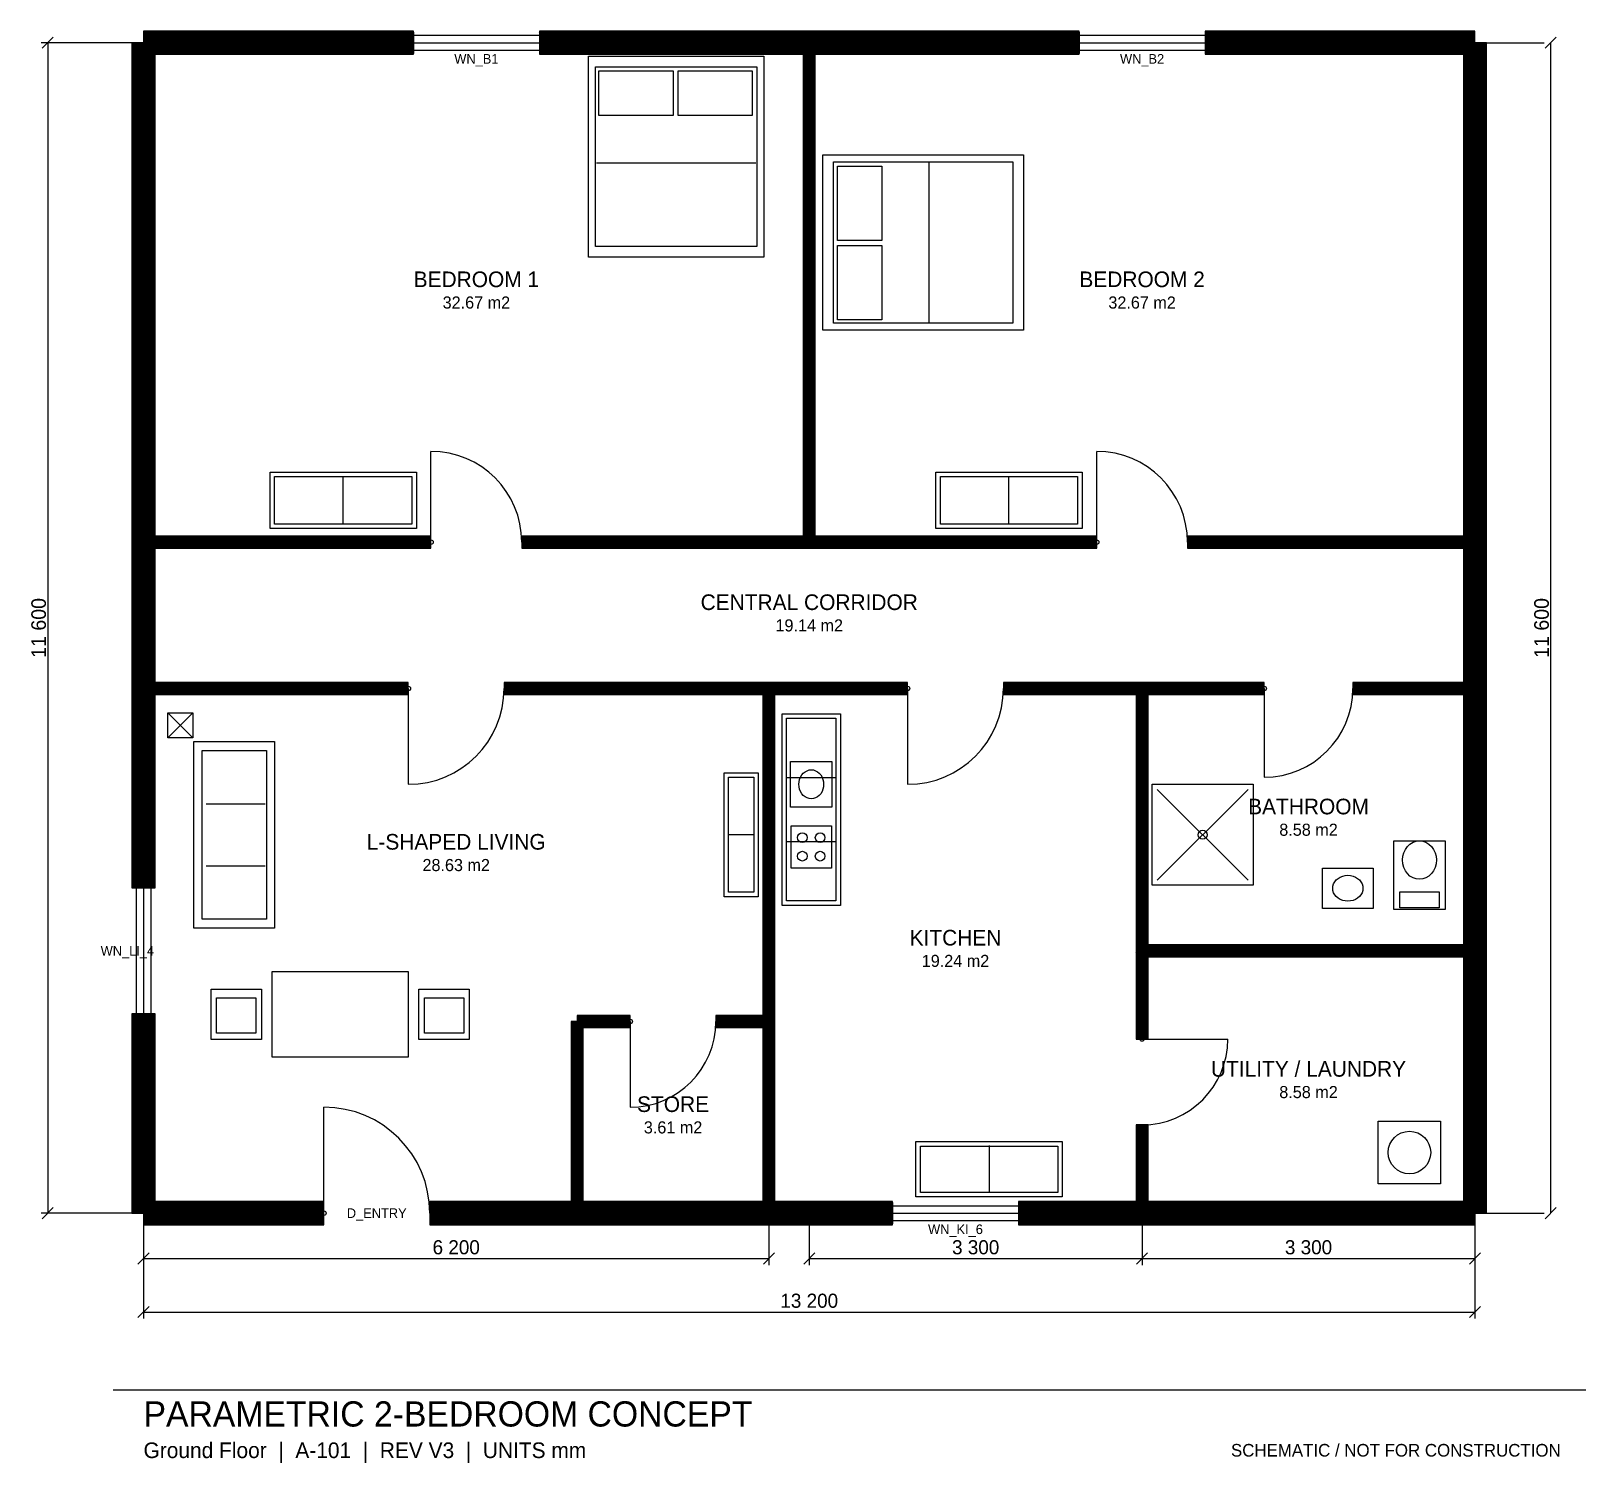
# Model space of a CAD drawing. Header units: millimetres. Extents: x -1115 to 14300, y -14075 to 115.
import ezdxf
from ezdxf.enums import TextEntityAlignment as Align

# ---------------------------------------------------------------- set-up
doc = ezdxf.new("R2010")
doc.units = ezdxf.units.MM
for name, color, linetype in [('A-DIMS', 5, 'Continuous'), ('A-DOOR', 30, 'Continuous'), ('A-FURN', 4, 'Continuous'), ('A-SAN', 6, 'Continuous'), ('A-SHEET', 8, 'Continuous'), ('A-STRUCT', 1, 'Continuous'), ('A-TEXT', 7, 'Continuous'), ('A-WALL-EXT', 7, 'Continuous'), ('A-WALL-HATCH', 9, 'Continuous'), ('A-WALL-INT', 8, 'Continuous'), ('A-WINDOW', 10, 'Continuous')]:
    doc.layers.add(name, color=color, linetype=linetype)

msp = doc.modelspace()

# ---------------------------------------------------------------- hatches: boundary and pattern name
at = {"layer": 'A-WALL-HATCH'}
h = msp.add_hatch(dxfattribs=at)
h.set_pattern_fill('ANSI31', scale=2)
h.paths.add_polyline_path([(-115, -4950), (115, -4950), (115, 0), (-115, 0)])
h = msp.add_hatch(dxfattribs=at)
h.set_pattern_fill('ANSI31', scale=2)
h.paths.add_polyline_path([(2675, -115), (2675, 115), (0, 115), (0, -115)])
h = msp.add_hatch(dxfattribs=at)
h.set_pattern_fill('ANSI31', scale=2)
h.paths.add_polyline_path([(6600, -115), (6600, 115), (3925, 115), (3925, -115)])
h = msp.add_hatch(dxfattribs=at)
h.set_pattern_fill('ANSI31', scale=3)
h.paths.add_polyline_path([(6540, -4950), (6660, -4950), (6660, 0), (6540, 0)])
h = msp.add_hatch(dxfattribs=at)
h.set_pattern_fill('ANSI31', scale=2)
h.paths.add_polyline_path([(9275, -115), (9275, 115), (6600, 115), (6600, -115)])
h = msp.add_hatch(dxfattribs=at)
h.set_pattern_fill('ANSI31', scale=2)
h.paths.add_polyline_path([(13200, -115), (13200, 115), (10525, 115), (10525, -115)])
h = msp.add_hatch(dxfattribs=at)
h.set_pattern_fill('ANSI31', scale=2)
h.paths.add_polyline_path([(13085, -4950), (13315, -4950), (13315, 0), (13085, 0)])
h = msp.add_hatch(dxfattribs=at)
h.set_pattern_fill('ANSI31', scale=3)
h.paths.add_polyline_path([(2850, -5010), (2850, -4890), (0, -4890), (0, -5010)])
h = msp.add_hatch(dxfattribs=at)
h.set_pattern_fill('ANSI31', scale=3)
h.paths.add_polyline_path([(6600, -5010), (6600, -4890), (3750, -4890), (3750, -5010)])
h = msp.add_hatch(dxfattribs=at)
h.set_pattern_fill('ANSI31', scale=3)
h.paths.add_polyline_path([(9450, -5010), (9450, -4890), (6600, -4890), (6600, -5010)])
h = msp.add_hatch(dxfattribs=at)
h.set_pattern_fill('ANSI31', scale=3)
h.paths.add_polyline_path([(13200, -5010), (13200, -4890), (10350, -4890), (10350, -5010)])
h = msp.add_hatch(dxfattribs=at)
h.set_pattern_fill('ANSI31', scale=2)
h.paths.add_polyline_path([(-115, -6400), (115, -6400), (115, -4950), (-115, -4950)])
h = msp.add_hatch(dxfattribs=at)
h.set_pattern_fill('ANSI31', scale=2)
h.paths.add_polyline_path([(13085, -6400), (13315, -6400), (13315, -4950), (13085, -4950)])
h = msp.add_hatch(dxfattribs=at)
h.set_pattern_fill('ANSI31', scale=2)
h.paths.add_polyline_path([(-115, -8375), (115, -8375), (115, -6400), (-115, -6400)])
h = msp.add_hatch(dxfattribs=at)
h.set_pattern_fill('ANSI31', scale=3)
h.paths.add_polyline_path([(2625, -6460), (2625, -6340), (0, -6340), (0, -6460)])
h = msp.add_hatch(dxfattribs=at)
h.set_pattern_fill('ANSI31', scale=3)
h.paths.add_polyline_path([(6200, -6460), (6200, -6340), (3575, -6340), (3575, -6460)])
h = msp.add_hatch(dxfattribs=at)
h.set_pattern_fill('ANSI31', scale=3)
h.paths.add_polyline_path([(6140, -9700), (6260, -9700), (6260, -6400), (6140, -6400)])
h = msp.add_hatch(dxfattribs=at)
h.set_pattern_fill('ANSI31', scale=3)
h.paths.add_polyline_path([(7575, -6460), (7575, -6340), (6200, -6340), (6200, -6460)])
h = msp.add_hatch(dxfattribs=at)
h.set_pattern_fill('ANSI31', scale=3)
h.paths.add_polyline_path([(9900, -6460), (9900, -6340), (8525, -6340), (8525, -6460)])
h = msp.add_hatch(dxfattribs=at)
h.set_pattern_fill('ANSI31', scale=3)
h.paths.add_polyline_path([(9840, -9000), (9960, -9000), (9960, -6400), (9840, -6400)])
h = msp.add_hatch(dxfattribs=at)
h.set_pattern_fill('ANSI31', scale=3)
h.paths.add_polyline_path([(11110, -6460), (11110, -6340), (9900, -6340), (9900, -6460)])
h = msp.add_hatch(dxfattribs=at)
h.set_pattern_fill('ANSI31', scale=3)
h.paths.add_polyline_path([(13200, -6460), (13200, -6340), (11990, -6340), (11990, -6460)])
h = msp.add_hatch(dxfattribs=at)
h.set_pattern_fill('ANSI31', scale=2)
h.paths.add_polyline_path([(13085, -9000), (13315, -9000), (13315, -6400), (13085, -6400)])
h = msp.add_hatch(dxfattribs=at)
h.set_pattern_fill('ANSI31', scale=3)
h.paths.add_polyline_path([(13200, -9060), (13200, -8940), (9900, -8940), (9900, -9060)])
h = msp.add_hatch(dxfattribs=at)
h.set_pattern_fill('ANSI31', scale=3)
h.paths.add_polyline_path([(9840, -9875), (9960, -9875), (9960, -9000), (9840, -9000)])
h = msp.add_hatch(dxfattribs=at)
h.set_pattern_fill('ANSI31', scale=2)
h.paths.add_polyline_path([(13085, -11600), (13315, -11600), (13315, -9000), (13085, -9000)])
h = msp.add_hatch(dxfattribs=at)
h.set_pattern_fill('ANSI31', scale=2)
h.paths.add_polyline_path([(-115, -11600), (115, -11600), (115, -9625), (-115, -9625)])
h = msp.add_hatch(dxfattribs=at)
h.set_pattern_fill('ANSI31', scale=3)
h.paths.add_polyline_path([(4240, -11600), (4360, -11600), (4360, -9700), (4240, -9700)])
h = msp.add_hatch(dxfattribs=at)
h.set_pattern_fill('ANSI31', scale=3)
h.paths.add_polyline_path([(4825, -9760), (4825, -9640), (4300, -9640), (4300, -9760)])
h = msp.add_hatch(dxfattribs=at)
h.set_pattern_fill('ANSI31', scale=3)
h.paths.add_polyline_path([(6200, -9760), (6200, -9640), (5675, -9640), (5675, -9760)])
h = msp.add_hatch(dxfattribs=at)
h.set_pattern_fill('ANSI31', scale=3)
h.paths.add_polyline_path([(6140, -11600), (6260, -11600), (6260, -9700), (6140, -9700)])
h = msp.add_hatch(dxfattribs=at)
h.set_pattern_fill('ANSI31', scale=3)
h.paths.add_polyline_path([(9840, -11600), (9960, -11600), (9960, -10725), (9840, -10725)])
h = msp.add_hatch(dxfattribs=at)
h.set_pattern_fill('ANSI31', scale=2)
h.paths.add_polyline_path([(1788, -11715), (1788, -11485), (0, -11485), (0, -11715)])
h = msp.add_hatch(dxfattribs=at)
h.set_pattern_fill('ANSI31', scale=2)
h.paths.add_polyline_path([(4300, -11715), (4300, -11485), (2838, -11485), (2838, -11715)])
h = msp.add_hatch(dxfattribs=at)
h.set_pattern_fill('ANSI31', scale=2)
h.paths.add_polyline_path([(6200, -11715), (6200, -11485), (4300, -11485), (4300, -11715)])
h = msp.add_hatch(dxfattribs=at)
h.set_pattern_fill('ANSI31', scale=2)
h.paths.add_polyline_path([(7425, -11715), (7425, -11485), (6200, -11485), (6200, -11715)])
h = msp.add_hatch(dxfattribs=at)
h.set_pattern_fill('ANSI31', scale=2)
h.paths.add_polyline_path([(9900, -11715), (9900, -11485), (8675, -11485), (8675, -11715)])
h = msp.add_hatch(dxfattribs=at)
h.set_pattern_fill('ANSI31', scale=2)
h.paths.add_polyline_path([(13200, -11715), (13200, -11485), (9900, -11485), (9900, -11715)])

# ---------------------------------------------------------------- linework, layer by layer
at = {"layer": 'A-DIMS'}
for p, q in [((0, 0), (-1015, 0)), ((-1005, -55), (-895, 55)), ((-950, 0), (-950, -11600)), ((13200, 0), (13885, 0)), ((13895, -55), (14005, 55)), ((13950, 0), (13950, -11600)), ((-1005, -11655), (-895, -11545)), ((13895, -11655), (14005, -11545)), ((0, -11600), (-1015, -11600)), ((0, -11600), (0, -12115)), ((0, -11600), (0, -12645)), ((6200, -11600), (6200, -12115)), ((6600, -11600), (6600, -12115)), ((9900, -11600), (9900, -12115)), ((9900, -11600), (9900, -12115)), ((13200, -11600), (13200, -12115)), ((13200, -11600), (13200, -12645)), ((13200, -11600), (13885, -11600)), ((-55, -12105), (55, -11995)), ((6145, -12105), (6255, -11995)), ((6545, -12105), (6655, -11995)), ((9845, -12105), (9955, -11995)), ((9845, -12105), (9955, -11995)), ((13145, -12105), (13255, -11995)), ((0, -12050), (6200, -12050)), ((6600, -12050), (9900, -12050)), ((9900, -12050), (13200, -12050)), ((-55, -12635), (55, -12525)), ((0, -12580), (13200, -12580)), ((13145, -12635), (13255, -12525))]:
    msp.add_line(p, q, dxfattribs=at)
at = {"layer": 'A-DOOR'}
for p, q in [((2850, -4950), (2850, -4050)), ((9450, -4950), (9450, -4050)), ((2625, -6400), (2625, -7350)), ((7575, -6400), (7575, -7350)), ((11110, -6400), (11110, -7280)), ((4825, -9700), (4825, -10550)), ((9900, -9875), (10750, -9875)), ((1788, -11600), (1788, -10550))]:
    msp.add_line(p, q, dxfattribs=at)
for centre in [(2850, -4950), (9450, -4950), (2625, -6400), (7575, -6400), (11110, -6400), (4825, -9700), (9900, -9875), (1788, -11600)]:
    msp.add_circle(centre, 22, dxfattribs=at)
for centre, radius, start, end in [((2850, -4950), 900, 0, 90), ((9450, -4950), 900, 0, 90), ((2625, -6400), 950, 270, 0), ((7575, -6400), 950, 270, 0), ((11110, -6400), 880, 270, 0), ((4825, -9700), 850, 270, 0), ((9900, -9875), 850, 270, 0), ((1788, -11600), 1050, 0, 90)]:
    msp.add_arc(centre, radius, start, end, dxfattribs=at)
at = {"layer": 'A-FURN'}
for p, q in [((4490, -1190), (6070, -1190)), ((7790, -2770), (7790, -1190)), ((1980, -4775), (1980, -4295)), ((8580, -4775), (8580, -4295)), ((6370, -7283), (6870, -7283)), ((620, -7542), (1205, -7542)), ((6055, -7850), (5795, -7850)), ((6370, -7917), (6870, -7917)), ((620, -8158), (1205, -8158)), ((8383, -10930), (8383, -11400))]:
    msp.add_line(p, q, dxfattribs=at)
for points in [[(4410, -135), (6150, -135), (6150, -2125), (4410, -2125)], [(4480, -240), (6080, -240), (6080, -2020), (4480, -2020)], [(4515, -280), (5250, -280), (5250, -720), (4515, -720)], [(5300, -280), (6035, -280), (6035, -720), (5300, -720)], [(6735, -2850), (6735, -1110), (8725, -1110), (8725, -2850)], [(6840, -2780), (6840, -1180), (8620, -1180), (8620, -2780)], [(6880, -1960), (6880, -1225), (7320, -1225), (7320, -1960)], [(6880, -2745), (6880, -2010), (7320, -2010), (7320, -2745)], [(2705, -4815), (1255, -4815), (1255, -4255), (2705, -4255)], [(2660, -4770), (1300, -4770), (1300, -4300), (2660, -4300)], [(9305, -4815), (7855, -4815), (7855, -4255), (9305, -4255)], [(9260, -4770), (7900, -4770), (7900, -4300), (9260, -4300)], [(6330, -6650), (6910, -6650), (6910, -8550), (6330, -8550)], [(6375, -6695), (6865, -6695), (6865, -8505), (6375, -8505)], [(500, -8775), (500, -6925), (1300, -6925), (1300, -8775)], [(580, -8685), (580, -7015), (1220, -7015), (1220, -8685)], [(6095, -7235), (6095, -8465), (5755, -8465), (5755, -7235)], [(6050, -7280), (6050, -8420), (5800, -8420), (5800, -7280)], [(6420, -7760), (6820, -7760), (6820, -8180), (6420, -8180)], [(1275, -9205), (2625, -9205), (2625, -10055), (1275, -10055)], [(670, -9380), (1170, -9380), (1170, -9880), (670, -9880)], [(2730, -9380), (3230, -9380), (3230, -9880), (2730, -9880)], [(725, -9465), (1115, -9465), (1115, -9815), (725, -9815)], [(2785, -9465), (3175, -9465), (3175, -9815), (2785, -9815)], [(12240, -10690), (12860, -10690), (12860, -11310), (12240, -11310)], [(7658, -10890), (9108, -10890), (9108, -11440), (7658, -11440)], [(7703, -10935), (9063, -10935), (9063, -11395), (7703, -11395)]]:
    msp.add_lwpolyline(points, close=True, dxfattribs=at)
for centre, radius in [((6532, -7878), 48), ((6708, -7878), 48), ((6532, -8062), 48), ((6708, -8062), 48), ((12550, -11000), 211)]:
    msp.add_circle(centre, radius, dxfattribs=at)
at = {"layer": 'A-SAN'}
for p, q in [((10050, -7400), (10950, -8300)), ((10950, -7400), (10050, -8300))]:
    msp.add_line(p, q, dxfattribs=at)
for points in [[(6415, -7125), (6825, -7125), (6825, -7575), (6415, -7575)], [(6743, -7350), (6741, -7375), (6736, -7399), (6727, -7422), (6714, -7443), (6699, -7460), (6682, -7475), (6662, -7485), (6641, -7492), (6620, -7494), (6599, -7492), (6578, -7485), (6558, -7475), (6541, -7460), (6526, -7443), (6513, -7422), (6504, -7399), (6499, -7375), (6497, -7350), (6499, -7325), (6504, -7301), (6513, -7278), (6526, -7257), (6541, -7240), (6558, -7225), (6578, -7215), (6599, -7208), (6620, -7206), (6641, -7208), (6662, -7215), (6682, -7225), (6699, -7240), (6714, -7257), (6727, -7278), (6736, -7301), (6741, -7325)], [(10000, -7350), (11000, -7350), (11000, -8350), (10000, -8350)], [(12905, -8590), (12395, -8590), (12395, -7910), (12905, -7910)], [(12482, -8100), (12485, -8063), (12495, -8028), (12510, -7995), (12531, -7966), (12556, -7942), (12586, -7924), (12617, -7914), (12650, -7910), (12683, -7914), (12714, -7924), (12744, -7942), (12769, -7966), (12790, -7995), (12805, -8028), (12815, -8063), (12818, -8100), (12815, -8138), (12805, -8173), (12790, -8206), (12769, -8235), (12744, -8259), (12714, -8276), (12683, -8287), (12650, -8291), (12617, -8287), (12586, -8276), (12556, -8259), (12531, -8235), (12510, -8206), (12495, -8173), (12485, -8138)], [(11690, -8180), (12190, -8180), (12190, -8580), (11690, -8580)], [(12090, -8380), (12088, -8402), (12081, -8424), (12070, -8444), (12055, -8462), (12036, -8478), (12015, -8491), (11991, -8500), (11966, -8506), (11940, -8508), (11914, -8506), (11889, -8500), (11865, -8491), (11844, -8478), (11825, -8462), (11810, -8444), (11799, -8424), (11792, -8402), (11790, -8380), (11792, -8358), (11799, -8336), (11810, -8316), (11825, -8298), (11844, -8282), (11865, -8269), (11889, -8260), (11914, -8254), (11940, -8252), (11966, -8254), (11991, -8260), (12015, -8269), (12036, -8282), (12055, -8298), (12070, -8316), (12081, -8336), (12088, -8358)], [(12845, -8575), (12455, -8575), (12455, -8415), (12845, -8415)]]:
    msp.add_lwpolyline(points, close=True, dxfattribs=at)
msp.add_circle((10500, -7850), 45, dxfattribs=at)
at = {"layer": 'A-SHEET'}
msp.add_line((-300, -13350), (14300, -13350), dxfattribs=at)
at = {"layer": 'A-STRUCT'}
for p, q in [((240, -6640), (490, -6890)), ((490, -6640), (240, -6890))]:
    msp.add_line(p, q, dxfattribs=at)
msp.add_lwpolyline([(240, -6640), (490, -6640), (490, -6890), (240, -6890)], close=True, dxfattribs=at)
at = {"layer": 'A-WALL-EXT'}
for points in [[(-115, -4950), (115, -4950), (115, 0), (-115, 0)], [(2675, -115), (2675, 115), (0, 115), (0, -115)], [(6600, -115), (6600, 115), (3925, 115), (3925, -115)], [(9275, -115), (9275, 115), (6600, 115), (6600, -115)], [(13200, -115), (13200, 115), (10525, 115), (10525, -115)], [(13085, -4950), (13315, -4950), (13315, 0), (13085, 0)], [(-115, -6400), (115, -6400), (115, -4950), (-115, -4950)], [(13085, -6400), (13315, -6400), (13315, -4950), (13085, -4950)], [(-115, -8375), (115, -8375), (115, -6400), (-115, -6400)], [(13085, -9000), (13315, -9000), (13315, -6400), (13085, -6400)], [(13085, -11600), (13315, -11600), (13315, -9000), (13085, -9000)], [(-115, -11600), (115, -11600), (115, -9625), (-115, -9625)], [(1788, -11715), (1788, -11485), (0, -11485), (0, -11715)], [(4300, -11715), (4300, -11485), (2838, -11485), (2838, -11715)], [(6200, -11715), (6200, -11485), (4300, -11485), (4300, -11715)], [(7425, -11715), (7425, -11485), (6200, -11485), (6200, -11715)], [(9900, -11715), (9900, -11485), (8675, -11485), (8675, -11715)], [(13200, -11715), (13200, -11485), (9900, -11485), (9900, -11715)]]:
    msp.add_lwpolyline(points, close=True, dxfattribs=at)
at = {"layer": 'A-WALL-INT'}
for points in [[(6540, -4950), (6660, -4950), (6660, 0), (6540, 0)], [(2850, -5010), (2850, -4890), (0, -4890), (0, -5010)], [(6600, -5010), (6600, -4890), (3750, -4890), (3750, -5010)], [(9450, -5010), (9450, -4890), (6600, -4890), (6600, -5010)], [(13200, -5010), (13200, -4890), (10350, -4890), (10350, -5010)], [(2625, -6460), (2625, -6340), (0, -6340), (0, -6460)], [(6200, -6460), (6200, -6340), (3575, -6340), (3575, -6460)], [(6140, -9700), (6260, -9700), (6260, -6400), (6140, -6400)], [(7575, -6460), (7575, -6340), (6200, -6340), (6200, -6460)], [(9900, -6460), (9900, -6340), (8525, -6340), (8525, -6460)], [(9840, -9000), (9960, -9000), (9960, -6400), (9840, -6400)], [(11110, -6460), (11110, -6340), (9900, -6340), (9900, -6460)], [(13200, -6460), (13200, -6340), (11990, -6340), (11990, -6460)], [(13200, -9060), (13200, -8940), (9900, -8940), (9900, -9060)], [(9840, -9875), (9960, -9875), (9960, -9000), (9840, -9000)], [(4240, -11600), (4360, -11600), (4360, -9700), (4240, -9700)], [(4825, -9760), (4825, -9640), (4300, -9640), (4300, -9760)], [(6200, -9760), (6200, -9640), (5675, -9640), (5675, -9760)], [(6140, -11600), (6260, -11600), (6260, -9700), (6140, -9700)], [(9840, -11600), (9960, -11600), (9960, -10725), (9840, -10725)]]:
    msp.add_lwpolyline(points, close=True, dxfattribs=at)
at = {"layer": 'A-WINDOW'}
for p, q in [((2675, 106), (2675, -106)), ((2675, 74), (3925, 74)), ((2675, 0), (3925, 0)), ((3925, 106), (3925, -106)), ((9275, 106), (9275, -106)), ((9275, 74), (10525, 74)), ((9275, 0), (10525, 0)), ((10525, 106), (10525, -106)), ((2675, -74), (3925, -74)), ((9275, -74), (10525, -74)), ((106, -8375), (-106, -8375)), ((-74, -8375), (-74, -9625)), ((0, -8375), (0, -9625)), ((74, -8375), (74, -9625)), ((106, -9625), (-106, -9625)), ((7425, -11494), (7425, -11706)), ((7425, -11526), (8675, -11526)), ((8675, -11494), (8675, -11706)), ((7425, -11600), (8675, -11600)), ((7425, -11674), (8675, -11674))]:
    msp.add_line(p, q, dxfattribs=at)

# ---------------------------------------------------------------- texts
at = {"layer": 'A-DIMS'}
for p in [(-1040, -5800), (13860, -5800)]:
    msp.add_text('11 600', height=145, rotation=90, dxfattribs=at).set_placement(p, align=Align.MIDDLE_CENTER)
for s, p in [('6 200', (3100, -11938)), ('3 300', (8250, -11938)), ('3 300', (11550, -11938)), ('13 200', (6600, -12468))]:
    msp.add_text(s, height=140, dxfattribs=at).set_placement(p, align=Align.MIDDLE_CENTER)
at = {"layer": 'A-DOOR'}
msp.add_text('D_ENTRY', height=95, dxfattribs=at).set_placement((2312, -11600), align=Align.MIDDLE_CENTER)
at = {"layer": 'A-TEXT'}
for s, height, p in [('BEDROOM 1', 155, (3300, -2345)), ('BEDROOM 2', 155, (9900, -2345)), ('32.67 m2', 120, (3300, -2575)), ('32.67 m2', 120, (9900, -2575)), ('CENTRAL CORRIDOR', 155, (6600, -5545)), ('19.14 m2', 120, (6600, -5775)), ('BATHROOM', 155, (11550, -7570)), ('L-SHAPED LIVING', 155, (3100, -7920)), ('8.58 m2', 120, (11550, -7800)), ('28.63 m2', 120, (3100, -8150)), ('KITCHEN', 155, (8050, -8870)), ('19.24 m2', 120, (8050, -9100)), ('UTILITY / LAUNDRY', 155, (11550, -10170)), ('STORE', 155, (5250, -10520)), ('8.58 m2', 120, (11550, -10400)), ('3.61 m2', 120, (5250, -10750))]:
    msp.add_text(s, height=height, dxfattribs=at).set_placement(p, align=Align.MIDDLE_CENTER)
for s, height, p in [('PARAMETRIC 2-BEDROOM CONCEPT', 250, (0, -13590)), ('Ground Floor  |  A-101  |  REV V3  |  UNITS mm', 155, (0, -13950))]:
    msp.add_text(s, height=height, dxfattribs=at).set_placement(p, align=Align.MIDDLE_LEFT)
msp.add_text('SCHEMATIC / NOT FOR CONSTRUCTION', height=125, dxfattribs=at).set_placement((14050, -13950), align=Align.MIDDLE_RIGHT)
at = {"layer": 'A-WINDOW'}
for s, p in [('WN_B1', (3300, -160)), ('WN_B2', (9900, -160)), ('WN_LI_4', (-160, -9000)), ('WN_KI_6', (8050, -11760))]:
    msp.add_text(s, height=95, dxfattribs=at).set_placement(p, align=Align.MIDDLE_CENTER)

doc.saveas('drawing.dxf')
